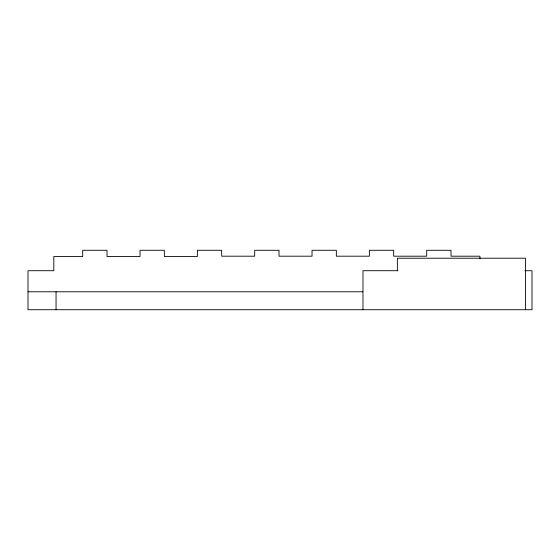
<?xml version="1.0" encoding="UTF-8"?>
<svg xmlns="http://www.w3.org/2000/svg" width="560" height="560" viewBox="0 0 560 560"><rect width="100%" height="100%" fill="white"/><g stroke="black" fill="none" stroke-linecap="round" stroke-linejoin="round"><path stroke-width="0.84" d="M397.922 270.711L362.978 270.711L362.978 309.715M525.021 270.711L532 270.711L532 309.715L28 309.715L28 270.711L53.816 270.711L53.816 256.501L82.691 256.501L82.691 250.285L107.009 250.285L107.009 256.501L140.028 256.501L140.028 250.285L164.346 250.285L164.346 256.501L197.365 256.501L197.365 250.285L221.683 250.285L221.683 256.193L254.695 256.193L254.695 250.285L279.013 250.285L279.013 256.193L312.032 256.193L312.032 250.285L336.35 250.285L336.35 256.193L369.369 256.193L369.369 250.285L393.687 250.285L393.687 256.193L426.699 256.193L426.699 250.285L451.017 250.285L451.017 256.193L479.934 256.193L479.934 258.797M28 291.774L362.817 291.774M525.462 309.715L525.462 258.216L397.369 258.216L397.369 270.711M56.049 291.774L56.049 309.715"/></g></svg>
